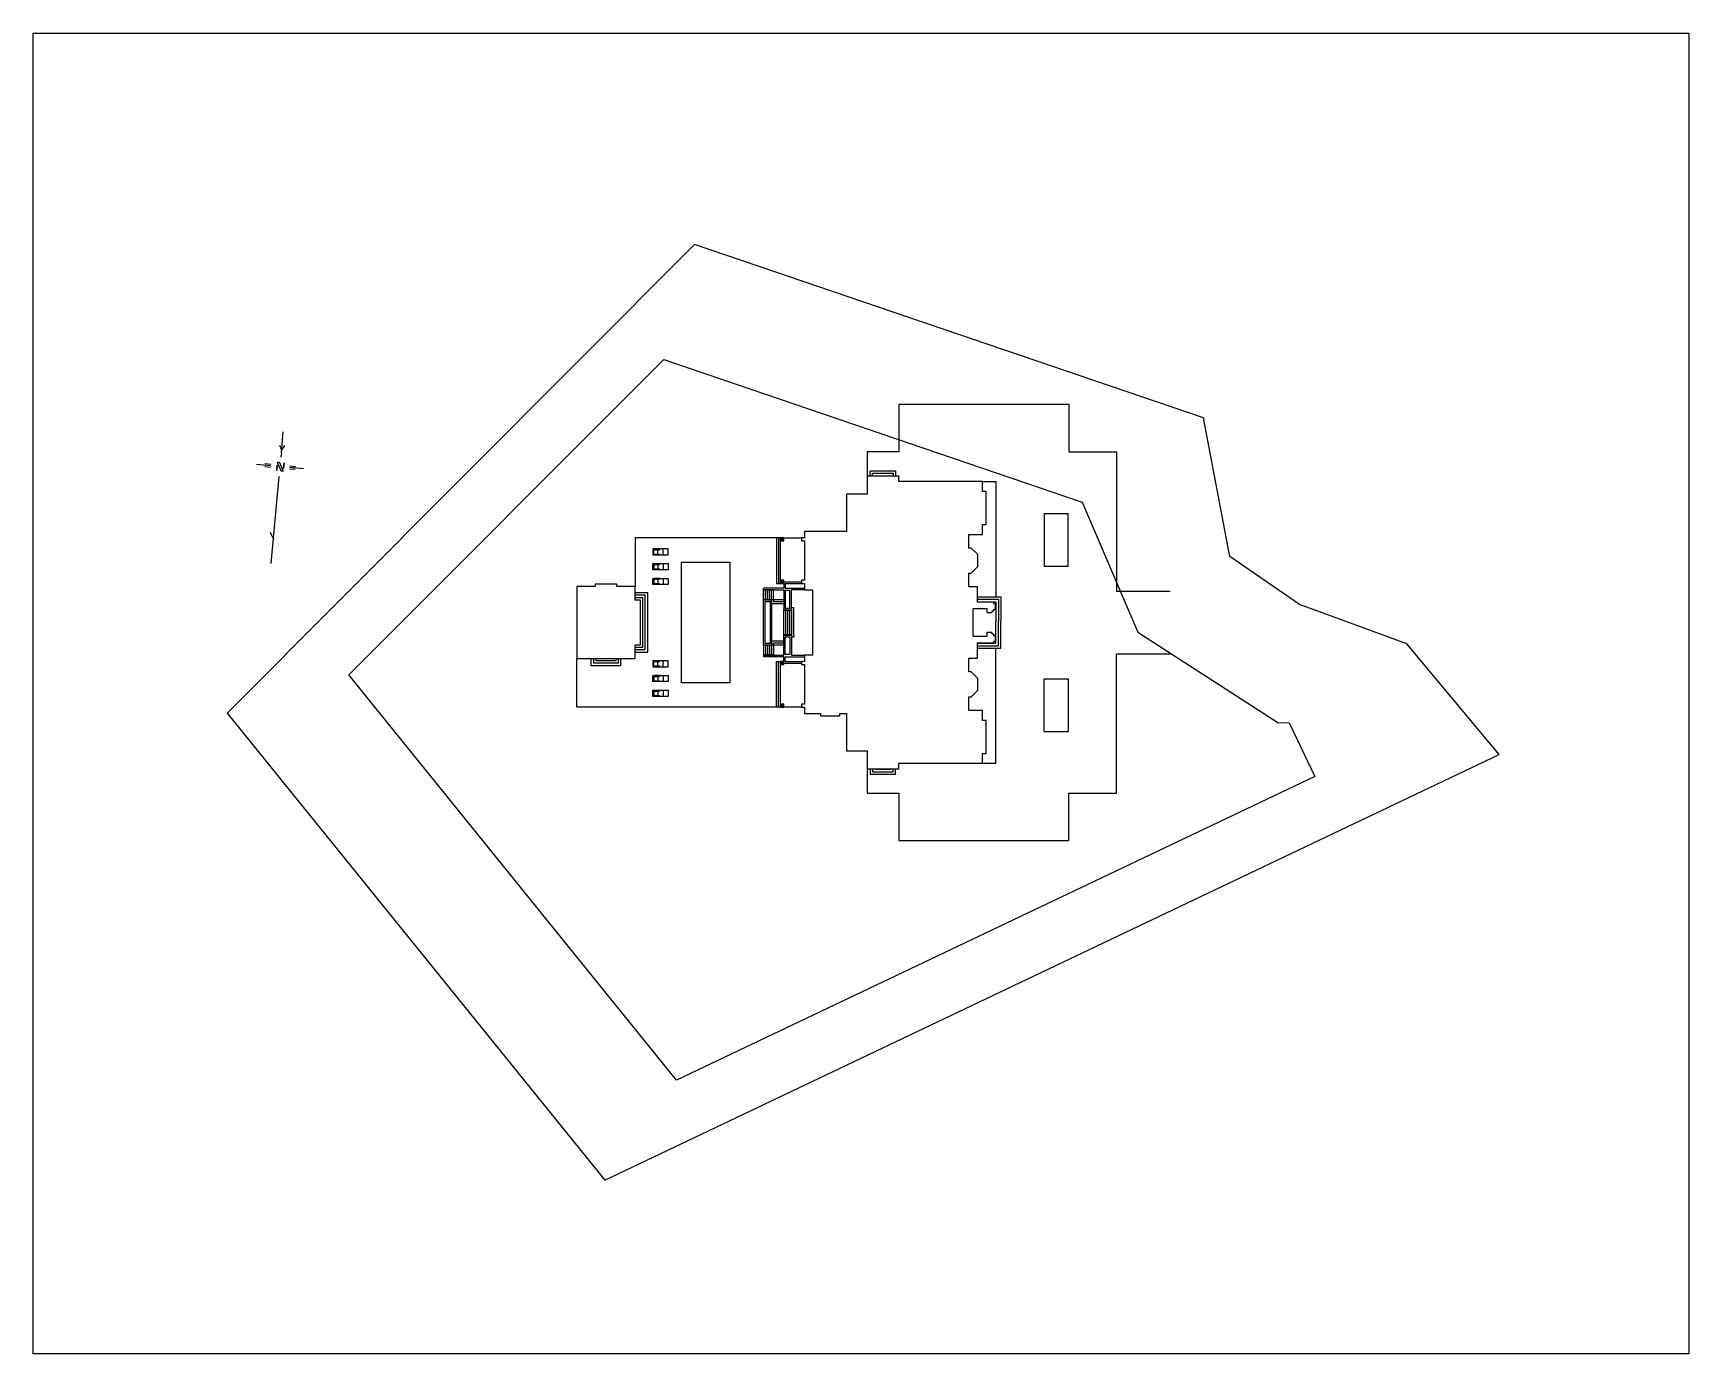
# Model space of a CAD drawing. Header units: metres. Extents: x -4115 to 4115, y 0 to 6566.
import ezdxf

# ---------------------------------------------------------------- set-up
doc = ezdxf.new("R2010")
doc.units = ezdxf.units.M

msp = doc.modelspace()

# ---------------------------------------------------------------- linework, layer by layer
for p, q in [((-2881.1, 4479.6), (-2871.6, 4583.5)), ((-2890.3, 4517.7), (-2879.8, 4494.2)), ((-2881.1, 4479.6), (-2883.1, 4457)), ((-2865.1, 4515.4), (-2879.8, 4494.2)), ((-2935.2, 4414.3), (-3004.4, 4420.7)), ((-2935.4, 4407.1), (-2964, 4409.8)), ((-2933.9, 4421.4), (-2962.5, 4424.1)), ((-2903.6, 4417.1), (-2906, 4390.7)), ((-2904.4, 4390.6), (-2906, 4390.7)), ((-2902.2, 4414.2), (-2904.4, 4390.6)), ((-2903.6, 4417.1), (-2902.2, 4414.2)), ((-2902.2, 4431.5), (-2882.6, 4388.6)), ((-2890.9, 4430.5), (-2902.2, 4431.5)), ((-2890.9, 4430.5), (-2871.3, 4387.6)), ((-2871.3, 4387.6), (-2882.6, 4388.6)), ((-2869.2, 4428.5), (-2871.3, 4404.9)), ((-2871.3, 4404.9), (-2870, 4402)), ((-2867.6, 4428.4), (-2870, 4402)), ((-2867.6, 4428.4), (-2869.2, 4428.5)), ((-2812.1, 4395.9), (-2840.8, 4398.5)), ((-2811, 4410.2), (-2839.7, 4412.9)), ((-2770.5, 4399.3), (-2839.7, 4405.6)), ((-2931.3, 3929.8), (-2891.9, 4361.5)), ((-2936, 4085), (-2920.3, 4050))]:
    msp.add_line(p, q)
at = {"layer": 'Defpoints', "color": 4}
msp.add_lwpolyline([(-4115, 6565.7), (4115, 6565.7), (4115, 0), (-4115, 0)], close=True, dxfattribs=at)
at = {"layer": 'FP-Above', "color": 8, "ltscale": 0.4}
for p, q in [((-1009.1, 3971.9), (-1009.1, 4001.9)), ((-984.1, 3971.9), (-984.1, 4001.9)), ((-1009.1, 3928.4), (-1009.1, 3898.4)), ((-984.1, 3928.4), (-984.1, 3898.4)), ((-1009.1, 3854.9), (-1009.1, 3824.9)), ((-984.1, 3854.9), (-984.1, 3824.9)), ((-1009.1, 3415.7), (-1009.1, 3445.7)), ((-984.1, 3415.7), (-984.1, 3445.7)), ((-1009.1, 3372.2), (-1009.1, 3342.2)), ((-1009.1, 3298.7), (-1009.1, 3268.7)), ((-984.1, 3372.2), (-984.1, 3342.2)), ((-984.1, 3298.7), (-984.1, 3268.7))]:
    msp.add_line(p, q, dxfattribs=at)
at = {"layer": 'FP-Furniture', "color": 8}
for p, q in [((-1001, 4001.4), (-1001, 3997.5)), ((-1001, 3976.2), (-1001, 3972.3)), ((-1001, 3924.1), (-1001, 3928)), ((-1001, 3898.9), (-1001, 3902.8)), ((-1001, 3850.6), (-1001, 3854.5)), ((-1001, 3825.4), (-1001, 3829.3)), ((-1001, 3445.2), (-1001, 3441.3)), ((-1001, 3420), (-1001, 3416.1)), ((-1001, 3367.9), (-1001, 3371.8)), ((-1001, 3342.7), (-1001, 3346.6)), ((-1001, 3294.4), (-1001, 3298.3)), ((-1001, 3269.2), (-1001, 3273.1))]:
    msp.add_line(p, q, dxfattribs=at)
for points in [[(-959.1, 3971.9), (-959.1, 4001.9), (-1034.1, 4001.9), (-1034.1, 3971.9)], [(-1029.6, 3972.4), (-1029.6, 4001.3), (-1033.6, 4001.3), (-1033.6, 3972.4)], [(-959.1, 3928.4), (-959.1, 3898.4), (-1034.1, 3898.4), (-1034.1, 3928.4)], [(-1029.6, 3927.9), (-1029.6, 3899), (-1033.6, 3899), (-1033.6, 3927.9)], [(-959.1, 3854.9), (-959.1, 3824.9), (-1034.1, 3824.9), (-1034.1, 3854.9)], [(-1029.6, 3854.4), (-1029.6, 3825.5), (-1033.6, 3825.5), (-1033.6, 3854.4)], [(-959.1, 3415.7), (-959.1, 3445.7), (-1034.1, 3445.7), (-1034.1, 3415.7)], [(-1029.6, 3416.2), (-1029.6, 3445.1), (-1033.6, 3445.1), (-1033.6, 3416.2)], [(-959.1, 3372.2), (-959.1, 3342.2), (-1034.1, 3342.2), (-1034.1, 3372.2)], [(-959.1, 3298.7), (-959.1, 3268.7), (-1034.1, 3268.7), (-1034.1, 3298.7)], [(-1029.6, 3371.6), (-1029.6, 3342.8), (-1033.6, 3342.8), (-1033.6, 3371.6)], [(-1029.6, 3298.1), (-1029.6, 3269.3), (-1033.6, 3269.3), (-1033.6, 3298.1)]]:
    msp.add_lwpolyline(points, close=True, dxfattribs=at)
for points in [[(-1001, 4001.4), (-1028.7, 4001.4), (-1028.7, 3997.5), (-1001, 3997.5)], [(-1001, 3972.3), (-1028.7, 3972.3), (-1028.7, 3976.2), (-1001, 3976.2)], [(-1001, 3928), (-1028.7, 3928), (-1028.7, 3924.1), (-1001, 3924.1)], [(-1001, 3898.9), (-1028.7, 3898.9), (-1028.7, 3902.8), (-1001, 3902.8)], [(-1001, 3854.5), (-1028.7, 3854.5), (-1028.7, 3850.6), (-1001, 3850.6)], [(-1001, 3825.4), (-1028.7, 3825.4), (-1028.7, 3829.3), (-1001, 3829.3)], [(-1001, 3445.2), (-1028.7, 3445.2), (-1028.7, 3441.3), (-1001, 3441.3)], [(-1001, 3416.1), (-1028.7, 3416.1), (-1028.7, 3420), (-1001, 3420)], [(-1001, 3371.8), (-1028.7, 3371.8), (-1028.7, 3367.9), (-1001, 3367.9)], [(-1001, 3342.7), (-1028.7, 3342.7), (-1028.7, 3346.6), (-1001, 3346.6)], [(-1001, 3298.3), (-1028.7, 3298.3), (-1028.7, 3294.4), (-1001, 3294.4)], [(-1001, 3269.2), (-1028.7, 3269.2), (-1028.7, 3273.1), (-1001, 3273.1)]]:
    msp.add_lwpolyline(points, dxfattribs=at)
at = {"layer": 'FP-Proposed Wall'}
for p, q in [((-444.2, 3728.9), (-444.2, 3748.9)), ((-444.2, 3542.9), (-444.2, 3522.9))]:
    msp.add_line(p, q, dxfattribs=at)
for points in [[(650.7, 3685.9), (650.7, 3687.9), (652.7, 3687.9), (652.7, 3693.9), (660.7, 3693.9), (660.7, 3701.9), (666.7, 3701.9), (666.7, 3703.9), (667.7, 3703.9), (668.7, 3703.9), (668.7, 3727.3), (666.7, 3727.3), (666.7, 3729.3), (660.7, 3729.3), (660.7, 3737.3), (579.2, 3737.3), (579.2, 3812.9), (536.2, 3812.9), (536.2, 3880.9), (548.2, 3880.9), (581.1, 3913.8), (581.1, 3973), (548.2, 4005.9), (536.2, 4005.9), (536.2, 4073.9), (603.7, 4073.9), (603.7, 4122.6), (621.7, 4122.6), (621.7, 4287.2), (603.7, 4287.2), (603.7, 4335.9), (187.6, 4335.9), (187.6, 4364), (30.2, 4364), (30.2, 4274), (-72.4, 4274), (-72.4, 4087.9), (-280.2, 4087.9), (-280.2, 4057.4), (-296.2, 4057.4), (-296.2, 4041.4), (-280.2, 4041.4), (-280.2, 3845.4), (-296.2, 3845.4), (-296.2, 3829.4), (-280.2, 3829.4), (-280.2, 3798.9), (-241.4, 3798.9), (-241.4, 3472.9), (-280.2, 3472.9), (-280.2, 3442.4), (-296.2, 3442.4), (-296.2, 3426.4), (-280.2, 3426.4), (-280.2, 3230.4), (-296.2, 3230.4), (-296.2, 3214.4), (-280.2, 3214.4), (-280.2, 3183.9), (-201.2, 3183.9), (-201.2, 3171.9), (-105.2, 3171.9), (-105.2, 3183.9), (-72.4, 3183.9), (-72.4, 2997.9), (30.2, 2997.9), (30.2, 2907.8), (187.6, 2907.8), (187.6, 2935.9), (603.7, 2935.9), (603.7, 2984.6), (621.7, 2984.6), (621.7, 3149.2), (603.7, 3149.2), (603.7, 3197.9), (536.2, 3197.9), (536.2, 3265.9), (548.2, 3265.9), (581.1, 3298.9), (581.1, 3358), (548.2, 3390.9), (536.2, 3390.9), (536.2, 3458.9), (579.2, 3458.9), (579.2, 3534.5), (660.7, 3534.5), (660.7, 3542.5), (666.7, 3542.5), (666.7, 3544.5), (668.7, 3544.5), (668.7, 3567.9), (666.7, 3567.9), (666.7, 3569.9), (660.7, 3569.9), (660.7, 3577.9), (652.7, 3577.9), (652.7, 3583.9), (650.7, 3583.9), (650.7, 3585.9), (627.3, 3585.9), (627.3, 3583.9), (625.3, 3583.9), (625.3, 3565.9), (556.7, 3565.9), (556.7, 3705.9), (625.3, 3705.9), (625.3, 3687.9), (627.3, 3687.9), (627.3, 3685.9)], [(-384.2, 4041.4), (-384.2, 4057.4), (-400.2, 4057.4), (-400.2, 4041.4)], [(-384.2, 3829.4), (-384.2, 3845.4), (-400.2, 3845.4), (-400.2, 3829.4)], [(-384.2, 3426.4), (-384.2, 3442.4), (-400.2, 3442.4), (-400.2, 3426.4)], [(-384.2, 3214.4), (-384.2, 3230.4), (-400.2, 3230.4), (-400.2, 3214.4)]]:
    msp.add_lwpolyline(points, close=True, dxfattribs=at)
for points in [[(-1123.2, 3814.9), (-1213.7, 3814.9), (-1213.7, 3826.9), (-1321.7, 3826.9), (-1321.7, 3814.9), (-1412.2, 3814.9), (-1412.2, 3456.9), (-1123.2, 3456.9), (-1123.2, 3524.9), (-1096.2, 3524.9), (-1096.2, 3746.9), (-1123.2, 3746.9), (-1123.2, 3814.9)], [(650.7, 3585.9), (627.3, 3585.9), (627.3, 3583.9), (625.3, 3583.9), (625.3, 3565.9), (556.7, 3565.9), (556.7, 3705.9), (625.3, 3705.9), (625.3, 3687.9), (627.3, 3687.9), (627.3, 3685.9), (650.7, 3685.9)]]:
    msp.add_lwpolyline(points, dxfattribs=at)
at = {"layer": 'FP-Stair'}
for p, q in [((-484.2, 3798.9), (-484.2, 3806.9)), ((-384.2, 3806.9), (-484.2, 3806.9)), ((-484.2, 3748.9), (-484.2, 3798.9)), ((-434.2, 3798.9), (-484.2, 3798.9)), ((-484.2, 3797.7), (-434.2, 3797.7)), ((-434.2, 3796.7), (-484.2, 3796.7)), ((-474.2, 3748.9), (-474.2, 3798.9)), ((-464.2, 3748.9), (-464.2, 3798.9)), ((-454.2, 3748.9), (-454.2, 3798.9)), ((-444.2, 3748.9), (-444.2, 3798.9)), ((-384.2, 3837.4), (-296.2, 3837.4)), ((-384.2, 3829.4), (-384.2, 3806.9)), ((-376.2, 3829.4), (-376.2, 3806.9)), ((-376.2, 3829.4), (-296.2, 3829.4)), ((-376.2, 3806.9), (-280.2, 3806.9)), ((-345.7, 3698.9), (-345.7, 3798.9)), ((-280.2, 3798.9), (-345.7, 3798.9)), ((-434.2, 3748.9), (-484.2, 3748.9)), ((-384.2, 3728.9), (-444.2, 3728.9)), ((-434.2, 3748.9), (-434.2, 3738.9)), ((-384.2, 3738.9), (-434.2, 3738.9)), ((-384.2, 3748.9), (-384.2, 3698.9)), ((-334.2, 3708.9), (-345.7, 3708.9)), ((-334.2, 3698.9), (-334.2, 3708.9)), ((-384.2, 3572.9), (-384.2, 3698.9)), ((-384.2, 3698.9), (-345.7, 3698.9)), ((-384.2, 3697.7), (-344.2, 3697.7)), ((-344.2, 3696.7), (-384.2, 3696.7)), ((-374.2, 3572.9), (-374.2, 3698.9)), ((-364.2, 3572.9), (-364.2, 3698.9)), ((-354.2, 3572.9), (-354.2, 3698.9)), ((-344.2, 3698.9), (-345.7, 3698.9)), ((-344.2, 3572.9), (-344.2, 3698.9)), ((-334.2, 3572.9), (-334.2, 3698.9)), ((-384.2, 3542.9), (-444.2, 3542.9)), ((-344.2, 3575.1), (-384.2, 3575.1)), ((-384.2, 3574.1), (-344.2, 3574.1)), ((-384.2, 3522.9), (-384.2, 3572.9)), ((-384.2, 3572.9), (-345.7, 3572.9)), ((-345.7, 3572.9), (-345.7, 3472.9)), ((-344.2, 3572.9), (-345.7, 3572.9)), ((-334.2, 3562.9), (-345.7, 3562.9)), ((-334.2, 3572.9), (-334.2, 3562.9)), ((-484.2, 3522.9), (-484.2, 3472.9)), ((-434.2, 3522.9), (-484.2, 3522.9)), ((-434.2, 3475.1), (-484.2, 3475.1)), ((-484.2, 3474.1), (-434.2, 3474.1)), ((-484.2, 3472.9), (-484.2, 3464.9)), ((-434.2, 3472.9), (-484.2, 3472.9)), ((-384.2, 3464.9), (-484.2, 3464.9)), ((-474.2, 3522.9), (-474.2, 3472.9)), ((-464.2, 3522.9), (-464.2, 3472.9)), ((-454.2, 3522.9), (-454.2, 3472.9)), ((-444.2, 3522.9), (-444.2, 3472.9)), ((-434.2, 3522.9), (-434.2, 3532.9)), ((-384.2, 3532.9), (-434.2, 3532.9)), ((-384.2, 3442.4), (-384.2, 3464.9)), ((-376.2, 3442.4), (-376.2, 3464.9)), ((-376.2, 3464.9), (-280.2, 3464.9)), ((-345.7, 3472.9), (-280.2, 3472.9)), ((-384.2, 3434.4), (-296.2, 3434.4)), ((-376.2, 3442.4), (-296.2, 3442.4))]:
    msp.add_line(p, q, dxfattribs=at)
for points in [[(45.6, 4363.9), (45.6, 4389.9), (171.6, 4389.9), (171.6, 4363.9)], [(57.6, 4363.9), (57.6, 4377.9), (159.6, 4377.9), (159.6, 4363.9)]]:
    msp.add_lwpolyline(points, dxfattribs=at)
for points, elevation in [([(-420.2, 4057.4), (-1123.2, 4057.4), (-1123.2, 3814.9)], -0.7), ([(-410.2, 4057.4), (-420.2, 4057.4), (-420.2, 3829.4), (-400.2, 3829.4)], -0.7), ([(-400.2, 4057.4), (-410.2, 4057.4), (-410.2, 3829.3), (-400.2, 3829.3)], -0.3), ([(-384.2, 3829.4), (-400.2, 3829.4), (-400.2, 4057.4), (-296.2, 4057.4)], -0.3), ([(-420.2, 3214.4), (-1412.2, 3214.4), (-1412.2, 3456.9)], -0.7), ([(-410.2, 3214.4), (-420.2, 3214.4), (-420.2, 3442.3), (-400.2, 3442.3)], -0.7), ([(-400.2, 3214.4), (-410.2, 3214.4), (-410.2, 3442.4), (-400.2, 3442.4)], -0.3), ([(-296.2, 3214.4), (-400.2, 3214.4), (-400.2, 3442.4), (-384.2, 3442.4)], -0.3), ([(45.7, 2907.9), (45.7, 2881.9), (171.7, 2881.9), (171.7, 2907.9)], -0.3), ([(57.7, 2907.9), (57.7, 2893.9), (159.7, 2893.9), (159.7, 2907.9)], -0.3), ([(69.7, 2907.9), (69.7, 2905.9), (147.7, 2905.9), (147.7, 2907.9)], -0.3)]:
    msp.add_lwpolyline(points, dxfattribs=dict(at, elevation=elevation))
for points in [[(-892.2, 3935.9), (-652.2, 3935.9), (-652.2, 3335.9), (-892.2, 3335.9)], [(-384.2, 3798.9), (-384.2, 3748.9), (-434.2, 3748.9), (-434.2, 3798.9)], [(-376.2, 3794.9), (-376.2, 3706.9), (-353.7, 3706.9), (-353.7, 3794.9)], [(-484.2, 3522.9), (-484.2, 3748.9), (-444.2, 3748.9), (-444.2, 3522.9)], [(-476.2, 3530.9), (-476.2, 3740.9), (-452.2, 3740.9), (-452.2, 3530.9)], [(-376.2, 3476.9), (-376.2, 3564.9), (-353.7, 3564.9), (-353.7, 3476.9)], [(-384.2, 3472.9), (-384.2, 3522.9), (-434.2, 3522.9), (-434.2, 3472.9)]]:
    msp.add_lwpolyline(points, close=True, dxfattribs=at)
at = {"layer": 'FP-Wall Detail'}
for points in [[(-387.7, 4044.9), (-387.7, 4053.9), (-396.7, 4053.9), (-396.7, 4044.9)], [(-388.2, 4045.4), (-388.2, 4053.4), (-396.2, 4053.4), (-396.2, 4045.4)], [(-388.7, 4045.9), (-388.7, 4052.9), (-395.7, 4052.9), (-395.7, 4045.9)], [(-387.7, 3832.9), (-387.7, 3841.9), (-396.7, 3841.9), (-396.7, 3832.9)], [(-388.2, 3833.4), (-388.2, 3841.4), (-396.2, 3841.4), (-396.2, 3833.4)], [(-388.7, 3833.9), (-388.7, 3840.9), (-395.7, 3840.9), (-395.7, 3833.9)], [(-387.7, 3429.9), (-387.7, 3438.9), (-396.7, 3438.9), (-396.7, 3429.9)], [(-388.2, 3430.4), (-388.2, 3438.4), (-396.2, 3438.4), (-396.2, 3430.4)], [(-388.7, 3430.9), (-388.7, 3437.9), (-395.7, 3437.9), (-395.7, 3430.9)], [(-387.7, 3217.9), (-387.7, 3226.9), (-396.7, 3226.9), (-396.7, 3217.9)], [(-388.2, 3218.4), (-388.2, 3226.4), (-396.2, 3226.4), (-396.2, 3218.4)], [(-388.7, 3218.9), (-388.7, 3225.9), (-395.7, 3225.9), (-395.7, 3218.9)]]:
    msp.add_lwpolyline(points, close=True, dxfattribs=at)
at = {"layer": 'FP-Window'}
for p, q in [((1269.7, 4484), (1269.7, 3791.9)), ((1269.7, 3791.9), (1536.9, 3791.9)), ((1269.7, 3479.9), (1536.9, 3479.9))]:
    msp.add_line(p, q, dxfattribs=at)
for points in [[(1033.8, 4719.9), (603.7, 4719.9), (187.6, 4719.9), (187.6, 4484), (30.2, 4484), (30.2, 4364)], [(1033.8, 4719.9), (1033.8, 4484), (1269.7, 4484)], [(603.7, 4335.9), (669.7, 4335.9), (669.7, 3763.3), (694.7, 3763.3)], [(909.7, 4178), (909.7, 3915.4)], [(909.7, 4178), (1029.7, 4178)], [(1029.7, 3915.4), (1029.7, 4178)], [(909.7, 3915.4), (1029.7, 3915.4)], [(-1123.2, 3488.9), (-1060.2, 3488.9), (-1060.2, 3746.9), (-1060.2, 3782.9), (-1123.2, 3782.9)], [(-1123.2, 3500.9), (-1072.2, 3500.9), (-1072.2, 3746.9), (-1072.2, 3770.9), (-1123.2, 3770.9)], [(-1123.2, 3512.9), (-1084.2, 3512.9), (-1084.2, 3746.9), (-1084.2, 3758.9), (-1123.2, 3758.9)], [(-1194.7, 3456.9), (-1194.7, 3420.9), (-1304.7, 3420.9), (-1340.7, 3420.9), (-1340.7, 3456.9)], [(-1206.7, 3456.9), (-1206.7, 3432.9), (-1304.7, 3432.9), (-1328.7, 3432.9), (-1328.7, 3456.9)], [(-1218.7, 3456.9), (-1218.7, 3444.9), (-1304.7, 3444.9), (-1316.7, 3444.9), (-1316.7, 3456.9)], [(603.7, 2935.9), (669.7, 2935.9), (669.7, 3508.5), (694.7, 3508.5)], [(1269.7, 2787.8), (1269.7, 3479.9)], [(909.7, 3093.8), (909.7, 3356.5)], [(909.7, 3356.5), (1029.7, 3356.5)], [(1029.7, 3356.5), (1029.7, 3093.8)], [(909.7, 3093.8), (1029.7, 3093.8)], [(30.2, 2907.8), (30.2, 2787.8), (187.6, 2787.8), (187.6, 2551.9), (603.7, 2551.9), (1033.8, 2551.9)], [(1033.8, 2551.9), (1033.8, 2787.8), (1269.7, 2787.8)]]:
    msp.add_lwpolyline(points, dxfattribs=at)
at = {"layer": 'FP-Window', "elevation": -2.3}
for points in [[(579.2, 3739.3), (670.7, 3739.3), (670.7, 3643.9)], [(581.2, 3763.3), (694.7, 3763.3), (694.7, 3643.9)], [(581.2, 3751.3), (682.7, 3751.3), (682.7, 3643.9)], [(579.2, 3532.5), (670.7, 3532.5), (670.7, 3643.9)], [(581.2, 3508.5), (694.7, 3508.5), (694.7, 3643.9)], [(581.2, 3520.5), (682.7, 3520.5), (682.7, 3643.9)]]:
    msp.add_lwpolyline(points, dxfattribs=at)
at = {"layer": 'SP-Property Line'}
msp.add_lwpolyline([(1702.5, 4652.6), (-827.4, 5514.8), (-3151.1, 3185.5), (-1273.9, 863.8), (3171.8, 2978.9), (2713.8, 3528.9), (2180.2, 3724.5), (1832.5, 3963.6), (1702.5, 4652.6)], dxfattribs=at)
at = {"layer": 'SP-Property Line', "color": 1}
msp.add_lwpolyline([(2255, 2869.6), (-916.4, 1360.9), (-2544.9, 3375.1), (-980.7, 4943.2), (1098.5, 4234.5), (1376.3, 3588.1), (2071.5, 3137.9), (2128.1, 3136.3)], close=True, dxfattribs=at)

doc.saveas('drawing.dxf')
